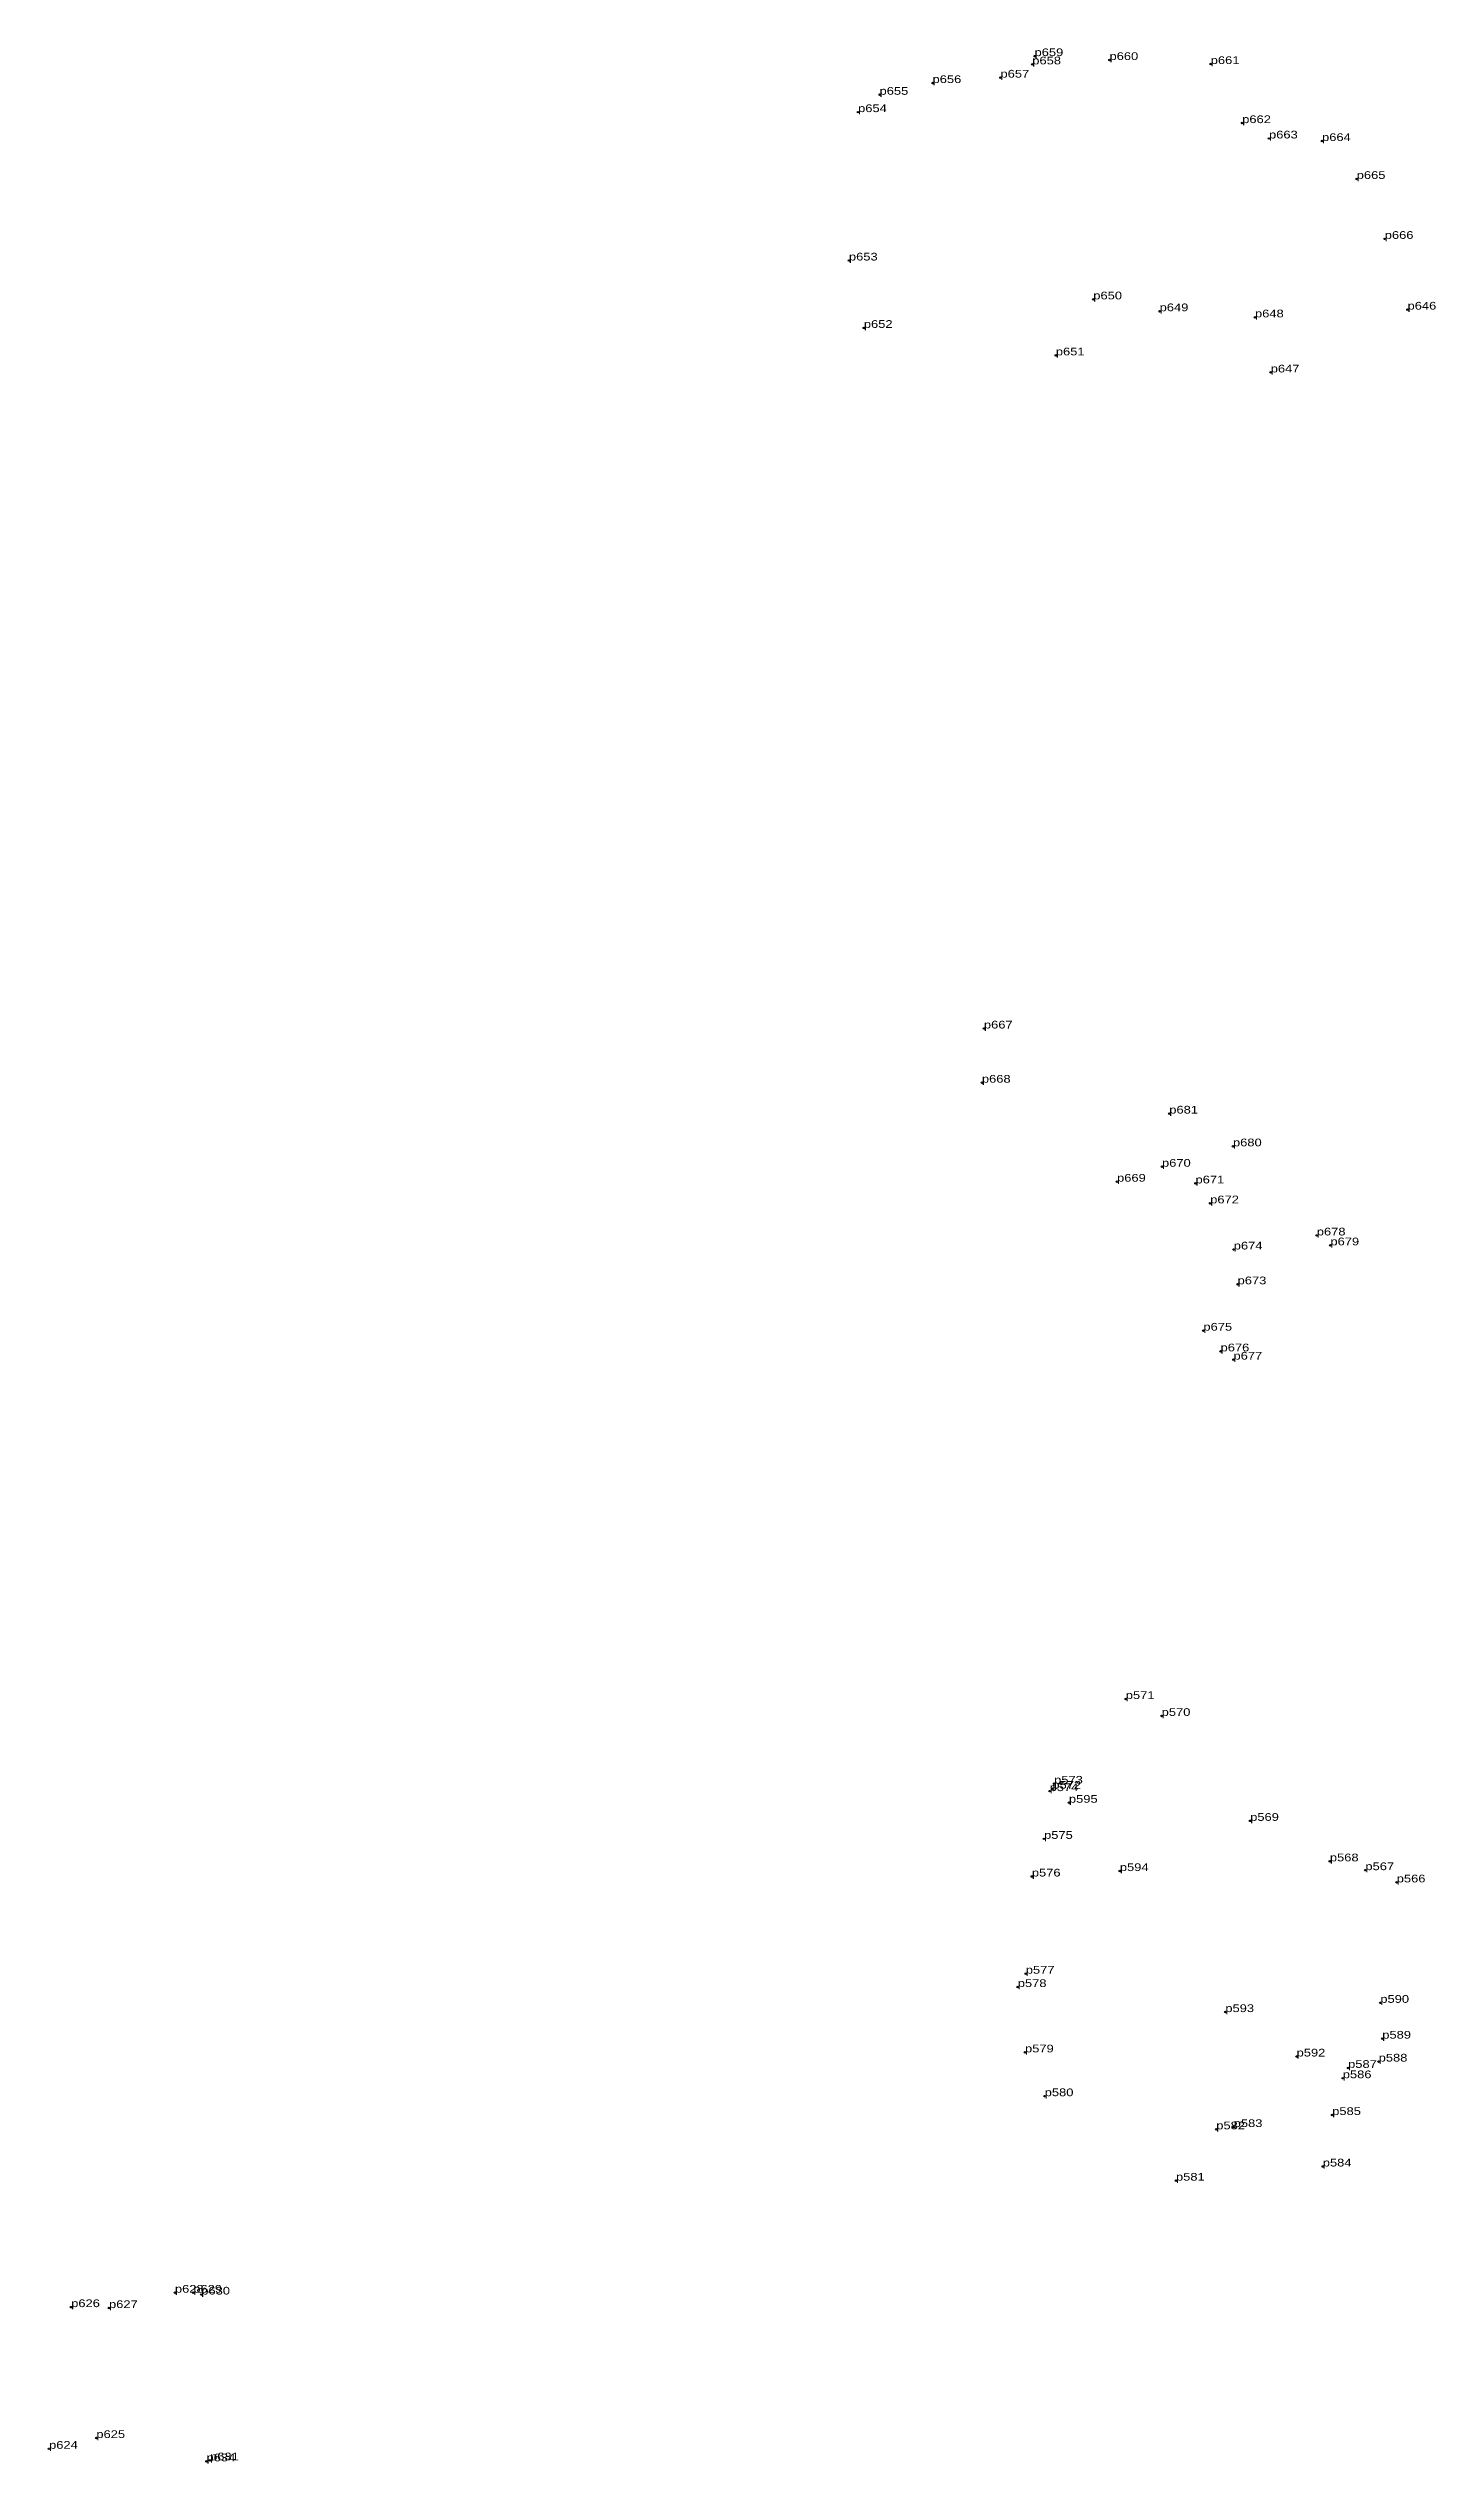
# Model space of a CAD drawing. Header units: metres. Extents: x 537581 to 549531, y 1833517 to 1838960.
# Drawn here: x 548515 to 548838, y 1836801 to 1837364 of the extents above; entities that cross this region are included whole.
import ezdxf

# ---------------------------------------------------------------- set-up
doc = ezdxf.new("R2010")
doc.units = ezdxf.units.M
doc.header["$LTSCALE"] = 0.72
doc.header["$PDMODE"] = 32
doc.header["$PDSIZE"] = 0.36
doc.layers.add('12', color=7, linetype='Continuous')
doc.layers.add('7', color=7, linetype='Continuous')

msp = doc.modelspace()

# ---------------------------------------------------------------- linework, layer by layer
at = {"layer": '7'}
for p in [(548744.13, 1837359.78), (548744.66, 1837361.7), (548762.13, 1837360.8), (548785.72, 1837359.86), (548708.54, 1837352.7), (548720.89, 1837355.43), (548736.72, 1837356.7), (548703.54, 1837348.66), (548793.05, 1837346.1), (548799.3, 1837342.52), (548811.66, 1837341.92), (548819.74, 1837333.09), (548826.27, 1837319.12), (548701.41, 1837314.08), (548758.35, 1837305.02), (548773.81, 1837302.26), (548831.58, 1837302.64), (548704.88, 1837298.38), (548796.03, 1837300.83), (548749.62, 1837291.97), (548799.7, 1837288), (548732.86, 1837135.12), (548732.39, 1837122.5), (548776.06, 1837115.3), (548790.9, 1837107.67), (548763.89, 1837099.43), (548774.36, 1837102.91), (548782.17, 1837099.02), (548785.59, 1837094.38), (548791.08, 1837083.63), (548810.43, 1837086.9), (548813.61, 1837084.6), (548791.98, 1837075.52), (548784.01, 1837064.72), (548788.01, 1837059.89), (548791.02, 1837057.97), (548765.92, 1836978.88), (548774.28, 1836974.94), (548749.22, 1836959.16), (548748.18, 1836957.42), (548748.81, 1836957.97), (548752.67, 1836954.71), (548794.91, 1836950.49), (548746.88, 1836946.29), (548744.03, 1836937.52), (548764.54, 1836938.79), (548813.48, 1836941.06), (548821.76, 1836939), (548829.06, 1836936.15), (548742.62, 1836914.87), (548740.75, 1836911.77), (548825.24, 1836908.09), (548789.12, 1836905.93), (548742.44, 1836896.54), (548825.69, 1836899.74), (548805.73, 1836895.58), (548816.49, 1836890.52), (548817.73, 1836892.92), (548824.85, 1836894.4), (548747.03, 1836886.33), (548814.02, 1836881.95), (548787.01, 1836878.61), (548791.07, 1836879.14), (548811.83, 1836869.95), (548777.62, 1836866.65), (548544.34, 1836840.54), (548548.62, 1836840.54), (548550.48, 1836840.11), (548520.16, 1836837.18), (548528.98, 1836836.96), (548526.03, 1836806.68), (548515.01, 1836804.17), (548551.7, 1836801.24), (548552.53, 1836801.47)]:
    msp.add_point(p, dxfattribs=at)

# ---------------------------------------------------------------- texts
at = {"layer": '12', "width": 1.25}
for s, p in [('p659', (548744.66, 1837361.7)), ('p657', (548736.72, 1837356.7)), ('p658', (548744.13, 1837359.78)), ('p660', (548762.13, 1837360.8)), ('p661', (548785.72, 1837359.86)), ('p655', (548708.54, 1837352.7)), ('p656', (548720.89, 1837355.43)), ('p654', (548703.54, 1837348.66)), ('p662', (548793.05, 1837346.1)), ('p663', (548799.3, 1837342.52)), ('p664', (548811.66, 1837341.92)), ('p665', (548819.74, 1837333.09)), ('p666', (548826.27, 1837319.12)), ('p653', (548701.41, 1837314.08)), ('p650', (548758.35, 1837305.02)), ('p649', (548773.81, 1837302.26)), ('p648', (548796.03, 1837300.83)), ('p646', (548831.58, 1837302.64)), ('p652', (548704.88, 1837298.38)), ('p651', (548749.62, 1837291.97)), ('p647', (548799.7, 1837288)), ('p667', (548732.86, 1837135.12)), ('p668', (548732.39, 1837122.5)), ('p681', (548776.06, 1837115.3)), ('p670', (548774.36, 1837102.91)), ('p680', (548790.9, 1837107.67)), ('p669', (548763.89, 1837099.43)), ('p671', (548782.17, 1837099.02)), ('p672', (548785.59, 1837094.38)), ('p678', (548810.43, 1837086.9)), ('p674', (548791.08, 1837083.63)), ('p679', (548813.61, 1837084.6)), ('p673', (548791.98, 1837075.52)), ('p675', (548784.01, 1837064.72)), ('p676', (548788.01, 1837059.89)), ('p677', (548791.02, 1837057.97)), ('p571', (548765.92, 1836978.88)), ('p570', (548774.28, 1836974.94)), ('p574', (548748.18, 1836957.42)), ('p572', (548748.81, 1836957.97)), ('p573', (548749.22, 1836959.16)), ('p595', (548752.67, 1836954.71)), ('p575', (548746.88, 1836946.29)), ('p569', (548794.91, 1836950.49)), ('p568', (548813.48, 1836941.06)), ('p576', (548744.03, 1836937.52)), ('p594', (548764.54, 1836938.79)), ('p567', (548821.76, 1836939)), ('p566', (548829.06, 1836936.15)), ('p578', (548740.75, 1836911.77)), ('p577', (548742.62, 1836914.87)), ('p593', (548789.12, 1836905.93)), ('p590', (548825.24, 1836908.09)), ('p579', (548742.44, 1836896.54)), ('p592', (548805.73, 1836895.58)), ('p589', (548825.69, 1836899.74)), ('p586', (548816.49, 1836890.52)), ('p587', (548817.73, 1836892.92)), ('p588', (548824.85, 1836894.4)), ('p580', (548747.03, 1836886.33)), ('p582', (548787.01, 1836878.61)), ('p583', (548791.07, 1836879.14)), ('p585', (548814.02, 1836881.95)), ('p581', (548777.62, 1836866.65)), ('p584', (548811.83, 1836869.95)), ('p628', (548544.34, 1836840.54)), ('p629', (548548.62, 1836840.54)), ('p630', (548550.48, 1836840.11)), ('p626', (548520.16, 1836837.18)), ('p627', (548528.98, 1836836.96)), ('p625', (548526.03, 1836806.68)), ('p624', (548515.01, 1836804.17)), ('p634', (548551.7, 1836801.24)), ('p631', (548552.53, 1836801.47))]:
    msp.add_text(s, height=1.8, dxfattribs=at).set_placement(p)

doc.saveas('drawing.dxf')
